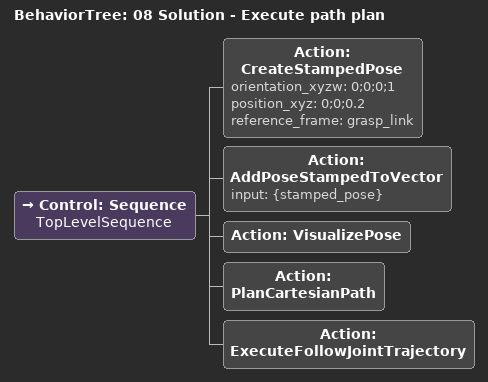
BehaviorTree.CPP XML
<?xml version='1.0' encoding='utf-8'?>
<root BTCPP_format="4" main_tree_to_execute="08 Solution - Execute path plan">
  <BehaviorTree ID="08 Solution - Execute path plan" _description="Plans joint-space motion to track a path, and executes it">
    <Control ID="Sequence" name="TopLevelSequence">
      <Action ID="CreateStampedPose" orientation_xyzw="0;0;0;1" position_xyz="0;0;0.2" reference_frame="grasp_link"/>
      <Action ID="AddPoseStampedToVector" input="{stamped_pose}"/>
      <Action ID="VisualizePose"/>
      <Action ID="PlanCartesianPath"/>
      <Action ID="ExecuteFollowJointTrajectory"/>
    </Control>
  </BehaviorTree>
</root>
